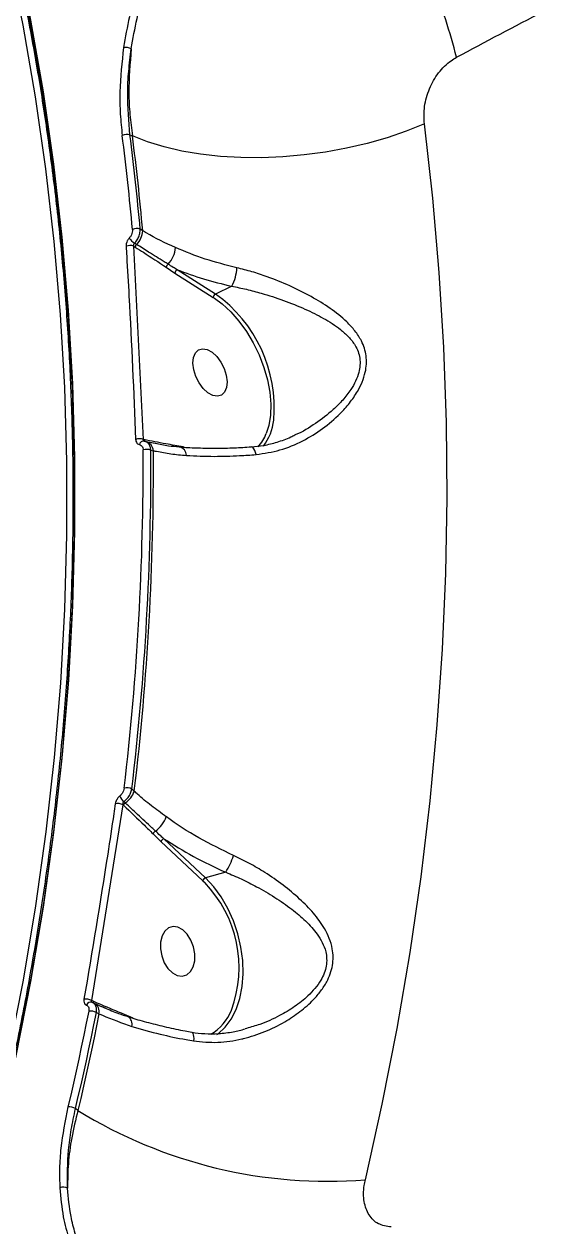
# Model space of a CAD drawing. Header units: millimetres. Extents: x -4335 to 4318, y -3792 to 3101.
# Drawn here: x 2001.5 to 2093.4, y 531 to 744.4 of the extents above; entities that cross this region are included whole.
import ezdxf

# ---------------------------------------------------------------- set-up
doc = ezdxf.new("R2010")
doc.units = ezdxf.units.MM
for name, color, linetype in [('DIKOM_ЗОНА', 80, 'Continuous'), ('DIKOM_ОБЪЕКТ', 7, 'Continuous'), ('DIKOM_РАЗМЕР_ОБЪЕКТА', 7, 'Continuous')]:
    doc.layers.add(name, color=color, linetype=linetype)
doc.styles.add('style1', font='arial.ttf', dxfattribs={"width": 0.8})
doc.dimstyles.new('1-50', dxfattribs={"dimtxt": 300, "dimasz": 200, "dimexe": 100, "dimexo": 0, "dimgap": 100, "dimtad": 1, "dimtxsty": 'style1', "dimcen": 200, "dimclrd": 7, "dimclre": 7, "dimclrt": 7, "dimadec": 1, "dimazin": 2, "dimtfac": 1, "dimtmove": 0, "dimatfit": 2, "dimfxl": 0, "dimlwd": 25, "dimlwe": 18, "dimarcsym": 0})

# ---------------------------------------------------------------- blocks, each defined once
blk = doc.blocks.new('*D2')
at = {"layer": 'Defpoints', "color": 0, "transparency": 16777216}
for p in [(2711.72, 601.17), (-2007.01, 181.47), (-2007.01, -2298.93)]:
    blk.add_point(p, dxfattribs=at)
at = {"layer": 'DIKOM_РАЗМЕР_ОБЪЕКТА', "color": 7, "lineweight": 18, "transparency": 16777216}
for p, q in [((2711.72, 601.17), (2711.72, -2398.93)), ((-2007.01, 181.47), (-2007.01, -2398.93))]:
    blk.add_line(p, q, dxfattribs=at)
at = {"layer": 'DIKOM_РАЗМЕР_ОБЪЕКТА', "color": 7, "lineweight": 25, "transparency": 16777216}
blk.add_line((2511.72, -2298.93), (-1807.01, -2298.93), dxfattribs=at)
at = {"layer": 'DIKOM_РАЗМЕР_ОБЪЕКТА', "color": 7, "transparency": 16777216}
for points in [[(-1807.01, -2265.6), (-1807.01, -2332.27), (-2007.01, -2298.93)], [(2511.72, -2265.6), (2511.72, -2332.27), (2711.72, -2298.93)]]:
    blk.add_solid(points, dxfattribs=at)
at = {"layer": 'DIKOM_РАЗМЕР_ОБЪЕКТА', "color": 7, "transparency": 16777216, "insert": (-22.56, -2045.76), "char_height": 300, "attachment_point": 5, "style": 'style1'}
blk.add_mtext('4750', dxfattribs=at)

msp = doc.modelspace()

# ---------------------------------------------------------------- linework, layer by layer
at = {"layer": 'DIKOM_ЗОНА', "color": 3, "lineweight": 15}
msp.add_lwpolyline([(1629.814, 3100.338, -0.4205658), (4317.777, 469.92), (4317.777, -16.224, -0.4142136), (1317.777, -3016.224), (-2004.986, -3016.224, -0.4142136), (-3504.986, -1516.224), (-3504.986, 1600.338, -0.4142136), (-2004.986, 3100.338), (1629.814, 3100.338)], format="xyb", dxfattribs=at)
at = {"layer": 'DIKOM_ОБЪЕКТ', "color": 7, "linetype": 'Continuous', "lineweight": 15}
for p, q in [((2020.351, 724.672), (2020.79, 724.506)), ((2022.621, 707.657), (2022.17, 707.94)), ((2021.046, 704.918), (2021.293, 704.761)), ((2022.746, 670.599), (2021.046, 704.918)), ((2021.515, 705.233), (2021.167, 705.453)), ((2026.787, 701.171), (2028.344, 700.147)), ((2028.344, 700.147), (2035.145, 695.836)), ((2035.532, 696.428), (2028.731, 700.739)), ((2035.145, 695.836), (2035.381, 695.683)), ((2038.452, 697.811), (2035.532, 696.428)), ((2022.828, 670.581), (2022.746, 670.599)), ((2022.902, 670.309), (2023.168, 670.253)), ((2024.063, 668.697), (2024.506, 668.605)), ((2024.232, 670.039), (2025.167, 669.858)), ((2029.78, 669.281), (2028.303, 669.552)), ((2029.994, 669.236), (2029.78, 669.281)), ((2021.123, 608.143), (2020.696, 608.538)), ((2019.514, 606.059), (2019.263, 606.295)), ((2013.55, 570.978), (2019.116, 605.732)), ((2019.116, 605.732), (2019.195, 605.658)), ((2024.444, 600.593), (2025.859, 599.219)), ((2033.776, 592.759), (2026.364, 599.713)), ((2025.859, 599.219), (2033.272, 592.265)), ((2037.378, 593.757), (2033.776, 592.759)), ((2033.272, 592.265), (2033.631, 591.917)), ((2013.799, 570.867), (2013.55, 570.978)), ((2013.687, 570.636), (2014.041, 570.479)), ((2014.056, 570.474), (2014.404, 570.323)), ((2015.334, 569.916), (2016.065, 569.604)), ((2014.385, 568.831), (2014.84, 568.63)), ((2020.941, 567.857), (2019.363, 568.516)), ((2041.067, 566.044), (2040.835, 565.975)), ((2011.107, 551.467), (2010.676, 551.787))]:
    msp.add_line(p, q, dxfattribs=at)
at = {"layer": 'DIKOM_ОБЪЕКТ', "color": 7, "linetype": 'Continuous', "lineweight": 15, "flags": 128}
for points in [[(1995.752, 769.345), (1998.701, 756.817), (2001.287, 744.187), (2003.507, 731.464), (2005.36, 718.656), (2006.844, 705.771), (2007.96, 692.819), (2008.705, 679.807), (2009.08, 666.744), (2009.085, 653.639), (2008.719, 640.499), (2007.982, 627.335), (2006.875, 614.154), (2005.399, 600.965), (2003.555, 587.777), (2001.344, 574.598), (1998.767, 561.437), (1995.826, 548.303), (1992.524, 535.204), (1988.861, 522.149), (1984.841, 509.146), (1980.466, 496.204)], [(1981.813, 495.787), (1986.198, 508.76), (1990.228, 521.793), (1993.899, 534.88), (1997.209, 548.01), (2000.157, 561.175), (2002.74, 574.367), (2004.956, 587.577), (2006.805, 600.796), (2008.284, 614.016), (2009.393, 627.228), (2010.132, 640.424), (2010.499, 653.594), (2010.495, 666.73), (2010.119, 679.824), (2009.372, 692.867), (2008.253, 705.85), (2006.765, 718.765), (2004.908, 731.603), (2002.683, 744.356), (2000.091, 757.016), (1997.135, 769.574)], [(1981.86, 496.342), (1986.249, 509.323), (1990.281, 522.365), (1993.954, 535.46), (1997.267, 548.598), (2000.217, 561.772), (2002.801, 574.973), (2005.019, 588.191), (2006.869, 601.419), (2008.349, 614.648), (2009.459, 627.869), (2010.198, 641.073), (2010.566, 654.251), (2010.561, 667.396), (2010.185, 680.499), (2009.437, 693.55), (2008.318, 706.541), (2006.829, 719.465), (2004.971, 732.311), (2002.744, 745.073), (2000.151, 757.741), (1997.193, 770.307)], [(2072.672, 726.622), (2069.446, 725.325), (2066.044, 724.167), (2062.496, 723.158), (2058.836, 722.308), (2055.097, 721.625), (2051.312, 721.113), (2047.516, 720.779), (2043.744, 720.625), (2040.03, 720.653), (2036.409, 720.862), (2032.912, 721.251), (2029.572, 721.816), (2026.42, 722.551), (2023.484, 723.45), (2020.79, 724.506)], [(2062.182, 539.17), (2065.168, 552.59), (2067.813, 566.035), (2070.117, 579.498), (2072.078, 592.97), (2073.695, 606.445), (2074.966, 619.916), (2075.892, 633.374), (2076.471, 646.812), (2076.704, 660.224), (2076.59, 673.601), (2076.13, 686.937), (2075.323, 700.224), (2074.17, 713.455), (2072.672, 726.622)], [(2035.381, 695.683), (2036.73, 694.681), (2038.267, 693.26), (2039.724, 691.602), (2041.068, 689.746), (2042.269, 687.73), (2043.302, 685.6), (2044.144, 683.401), (2044.776, 681.183), (2045.184, 678.994), (2045.36, 676.881), (2045.3, 674.891), (2045.004, 673.068), (2044.575, 671.683)], [(2031.532, 684.147), (2031.64, 685.173), (2031.986, 685.982), (2032.54, 686.508), (2033.26, 686.709), (2034.085, 686.569), (2034.949, 686.098), (2035.782, 685.336), (2036.518, 684.343), (2037.095, 683.201), (2037.468, 682.001), (2037.605, 680.841), (2037.497, 679.815), (2037.151, 679.007), (2036.597, 678.48), (2035.878, 678.279), (2035.052, 678.42), (2034.188, 678.89), (2033.355, 679.653), (2032.619, 680.645), (2032.042, 681.788), (2031.67, 682.988), (2031.532, 684.147)], [(2042.754, 667.919), (2042.646, 668.308), (2042.517, 668.644), (2042.373, 668.918), (2042.218, 669.118), (2042.057, 669.239), (2041.896, 669.277)], [(2035.813, 564.967), (2035.997, 565.099), (2037.249, 566.247), (2038.325, 567.692), (2039.2, 569.402), (2039.856, 571.341), (2040.279, 573.464), (2040.458, 575.727), (2040.39, 578.079), (2040.077, 580.469), (2039.525, 582.844), (2038.747, 585.153), (2037.759, 587.346), (2036.584, 589.373), (2035.246, 591.19), (2033.776, 592.759)], [(2025.78, 581.363), (2025.762, 580.145), (2025.993, 578.891), (2026.452, 577.705), (2027.102, 576.68), (2027.891, 575.901), (2028.756, 575.43), (2029.625, 575.307), (2030.429, 575.539), (2031.102, 576.11), (2031.59, 576.972), (2031.853, 578.056), (2031.87, 579.274), (2031.64, 580.528), (2031.181, 581.714), (2030.531, 582.739), (2029.741, 583.518), (2028.877, 583.989), (2028.008, 584.112), (2027.204, 583.88), (2026.531, 583.309), (2026.043, 582.447), (2025.78, 581.363)], [(2013.025, 569.09), (2012.594, 566.962), (2012.155, 564.834), (2011.706, 562.707), (2011.248, 560.581), (2010.781, 558.455), (2010.305, 556.33), (2009.819, 554.207), (2009.324, 552.083)], [(2010.676, 551.787), (2011.172, 553.915), (2011.659, 556.043), (2012.137, 558.173), (2012.605, 560.303), (2013.064, 562.434), (2013.514, 564.566), (2013.954, 566.698), (2014.385, 568.831)], [(2014.84, 568.63), (2014.407, 566.482), (2013.963, 564.335), (2013.511, 562.188), (2013.049, 560.042), (2012.577, 557.897), (2012.096, 555.753), (2011.606, 553.61), (2011.107, 551.467)], [(2031.322, 565.372), (2031.435, 565.305), (2031.534, 565.15), (2031.609, 564.913), (2031.657, 564.603), (2031.677, 564.231), (2031.668, 563.812)]]:
    msp.add_lwpolyline(points, dxfattribs=at)
at = {"layer": 'DIKOM_ОБЪЕКТ', "color": 7, "linetype": 'Continuous', "lineweight": 15}
for centre, radius, start, end in [((1997.969, 718.972), 82.727, 13.62491, 23.24545), ((2019.453, 737.208), 3.003, 67.78315, 94.55835), ((2019.77, 722.999), 1.771, 70.83993, 116.58197), ((1560.941, 666.353), 461.723, 5.16119, 7.24521), ((1560.843, 666.263), 463.206, 5.1622, 7.24419), ((1561.017, 666.035), 463.477, 5.1523, 7.24755), ((2022.745, 708.003), 2.999, 212.9815, 238.25165), ((2021.543, 706.258), 1.795, 69.56673, 114.73871), ((2018.886, 707.897), 3.743, 314.62378, 356.32953), ((2020.385, 703.185), 1.855, 69.10868, 112.90582), ((2022.043, 704.696), 0.753, 134.52717, 174.99525), ((2023.785, 704.983), 4.668, 315.6631, 356.08209), ((2027.557, 701.078), 0.775, 123.96953, 173.09192), ((2029.081, 700.087), 0.74, 118.2678, 175.36227), ((2031.468, 701.488), 7.893, 332.23888, 357.09988), ((2035.882, 695.776), 0.74, 118.27361, 175.35911), ((2021.181, 676.176), 24.821, 355.09163, 54.67783), ((2036.445, 675.135), 9.527, 323.0315, 353.47671), ((2022.05, 668.952), 1.788, 67.10506, 112.66306), ((2022.803, 669.52), 0.8, 86.88412, 167.80866), ((2023.198, 670.624), 0.372, 186.59692, 254.02057), ((2022.64, 668.457), 1.872, 4.53995, 73.62264), ((2037.424, 674.403), 7.651, 317.96352, 339.17827), ((1537.964, 665.752), 484.725, 353.24149, 0.35227), ((1538.203, 665.713), 485.869, 353.24193, 0.35183), ((1538.427, 665.482), 486.089, 353.22565, 0.36815), ((2023.327, 666.995), 1.854, 66.62772, 110.40562), ((2028.766, 667.705), 1.622, 1.78279, 77.59934), ((2019.784, 606.805), 1.958, 62.23238, 103.66681), ((2020.796, 608.185), 2.434, 201.36835, 230.96269), ((2016.988, 609.672), 4.409, 304.97114, 339.70735), ((2018.151, 603.934), 2.041, 61.78331, 101.54449), ((2020.017, 605.332), 0.884, 124.61574, 158.37632), ((2021.334, 605.689), 5.845, 307.53939, 339.18055), ((2025.271, 600.234), 0.902, 114.60515, 156.54346), ((2026.646, 598.92), 0.842, 109.62351, 159.14408), ((2021.894, 602.843), 17.953, 329.5963, 340.04637), ((2034.058, 591.966), 0.842, 109.61884, 159.16229), ((2018.028, 576.823), 21.709, 339.65514, 44.05026), ((2012.564, 569.285), 1.959, 59.76907, 101.27393), ((2013.386, 569.857), 0.839, 73.53172, 158.19802), ((2014.136, 570.805), 0.342, 169.57369, 239.41823), ((2013.148, 568.995), 1.731, 347.80782, 58.96615), ((2013.347, 567.077), 2.038, 59.37584, 99.09825), ((2019.097, 566.74), 1.648, 347.00102, 56.40716), ((2029.88, 572.813), 9.21, 301.81054, 337.40715), ((2009.581, 550.023), 2.076, 58.15034, 97.10161), ((2055.419, 623.301), 84.402, 238.33076, 274.59567), ((2008.542, 536.419), 1.445, 59.91438, 117.15264)]:
    msp.add_arc(centre, radius, start, end, dxfattribs=at)
for points, knots in [([(2078.367, 738.46), (2083.521, 741.208), (2093.836, 746.708), (2109.903, 754.552), (2126.355, 762.077), (2143.422, 769.331), (2161.08, 776.285), (2179.305, 782.907), (2197.806, 789.087), (2217.155, 794.998), (2237.351, 800.563), (2258.367, 805.713), (2279.501, 810.265), (2300.654, 814.198), (2321.727, 817.493), (2342.629, 820.132), (2363.323, 822.1), (2383.777, 823.409), (2403.954, 824.064), (2423.758, 824.064), (2443.097, 823.406), (2461.889, 822.089), (2480.093, 820.103), (2497.692, 817.468), (2514.652, 814.195), (2530.892, 810.302), (2546.337, 805.805), (2561.2, 800.618), (2575.382, 794.708), (2588.802, 788.068), (2601.178, 780.82), (2612.418, 772.97), (2622.603, 764.596), (2628.379, 758.575), (2631.265, 755.566)], [0, 0, 0, 0, 0.0277665, 0.0555661, 0.0833658, 0.1111322, 0.1400372, 0.16898, 0.1979227, 0.2268276, 0.2586373, 0.290548, 0.32251, 0.3544716, 0.3863817, 0.4181912, 0.4498953, 0.4816998, 0.5135554, 0.545411, 0.5772151, 0.6089189, 0.6405472, 0.6722757, 0.7040551, 0.7358342, 0.7675625, 0.7991907, 0.8325938, 0.8660262, 0.8994295, 0.9329429, 0.9664864, 1, 1, 1, 1]), ([(2049.232, 785.803), (2047.578, 784.831), (2044.397, 782.963), (2039.999, 779.461), (2035.995, 775.619), (2032.322, 771.34), (2029.03, 766.679), (2026.141, 761.71), (2023.683, 756.506), (2021.704, 751.135), (2020.155, 745.67), (2019.527, 742.023), (2019.214, 740.202)], [0, 0, 0, 0, 0.1070822, 0.205973, 0.3051839, 0.4040762, 0.5033368, 0.6029168, 0.702178, 0.8013466, 0.900832, 1, 1, 1, 1]), ([(2020.588, 739.989), (2020.894, 741.773), (2021.507, 745.349), (2023.02, 750.706), (2024.955, 755.971), (2027.358, 761.071), (2030.182, 765.94), (2033.402, 770.507), (2036.995, 774.699), (2040.911, 778.461), (2045.213, 781.89), (2048.325, 783.719), (2049.943, 784.669)], [0, 0, 0, 0, 0.0992788, 0.1988747, 0.2981526, 0.3974212, 0.4970075, 0.5962722, 0.6950877, 0.794221, 0.8930328, 1, 1, 1, 1]), ([(1981.565, 496.187), (1982.285, 498.255), (1984.375, 504.254), (1987.61, 514.227), (1991.171, 526.117), (1994.431, 538.049), (1997.391, 550.016), (2000.05, 562.011), (2002.406, 574.028), (2004.457, 586.06), (2006.204, 598.101), (2007.644, 610.145), (2008.777, 622.183), (2009.602, 634.211), (2010.12, 646.222), (2010.329, 658.209), (2010.229, 670.165), (2009.821, 682.084), (2009.105, 693.959), (2008.081, 705.785), (2006.75, 717.554), (2005.111, 729.26), (2003.169, 740.898), (2000.917, 752.459), (1998.787, 762.089), (1997.367, 767.851), (1996.883, 769.812)], [0, 0, 0, 0, 0.0228197, 0.0662142, 0.1096093, 0.1530051, 0.1964012, 0.2397978, 0.2831947, 0.3265922, 0.36999, 0.4133885, 0.4567873, 0.5001867, 0.5435864, 0.5869868, 0.6303876, 0.6737889, 0.7171906, 0.760593, 0.8039955, 0.8473987, 0.8908023, 0.9342062, 0.9776107, 1, 1, 1, 1]), ([(2019.214, 740.202), (2018.924, 737.556), (2018.483, 733.549), (2018.584, 728.37), (2018.846, 725.846), (2018.978, 724.583)], [0, 0, 0, 0, 0.4927648, 0.7463813, 1, 1, 1, 1]), ([(2020.351, 724.672), (2020.145, 727.103), (2019.831, 730.785), (2020.082, 735.98), (2020.42, 738.652), (2020.588, 739.989)], [0, 0, 0, 0, 0.4928087, 0.7464016, 1, 1, 1, 1]), ([(2020.588, 739.989), (2020.37, 737.369), (2020.04, 733.4), (2020.285, 728.265), (2020.622, 725.759), (2020.79, 724.506)], [0, 0, 0, 0, 0.4927843, 0.7463909, 1, 1, 1, 1]), ([(2072.672, 726.622), (2072.626, 727.652), (2072.534, 729.687), (2073.449, 732.887), (2075.069, 735.748), (2076.876, 737.57), (2078.044, 738.267), (2078.367, 738.46)], [0, 0, 0, 0, 0.2385228, 0.4713358, 0.6968045, 0.91599, 1, 1, 1, 1]), ([(2020.229, 706.371), (2020.198, 706.337), (2020.057, 706.183), (2019.849, 705.851), (2019.673, 705.363), (2019.666, 705.05), (2019.663, 704.893)], [0, 0, 0, 0, 0.0855667, 0.3893385, 0.6948197, 1, 1, 1, 1]), ([(2020.792, 707.888), (2020.793, 707.733), (2020.794, 707.423), (2020.63, 706.934), (2020.42, 706.583), (2020.27, 706.416), (2020.229, 706.371)], [0, 0, 0, 0, 0.2969078, 0.594054, 0.8895007, 1, 1, 1, 1]), ([(2021.167, 705.453), (2021.235, 705.528), (2021.488, 705.804), (2021.848, 706.381), (2022.144, 707.183), (2022.161, 707.688), (2022.17, 707.94)], [0, 0, 0, 0, 0.1106104, 0.4063303, 0.7035026, 1, 1, 1, 1]), ([(2028.442, 704.664), (2026.644, 705.483), (2024.606, 706.411), (2022.83, 707.526), (2022.621, 707.657)], [0, 0, 0, 0, 0.8821414, 1, 1, 1, 1]), ([(2019.663, 704.893), (2019.698, 704.305), (2019.876, 701.361), (2020.54, 689.883), (2021, 679.075), (2021.361, 670.601)], [0, 0, 0, 0, 0.0512258, 0.256128, 1, 1, 1, 1]), ([(2021.046, 704.918), (2021.037, 704.976), (2021.02, 705.091), (2021.054, 705.268), (2021.113, 705.388), (2021.157, 705.441), (2021.167, 705.453)], [0, 0, 0, 0, 0.3131404, 0.6196904, 0.9170316, 1, 1, 1, 1]), ([(2021.293, 704.761), (2021.778, 704.452), (2023.611, 703.285), (2025.441, 702.067), (2026.787, 701.171)], [0, 0, 0, 0, 0.2647045, 1, 1, 1, 1]), ([(2027.124, 701.721), (2026.892, 701.866), (2025.731, 702.594), (2023.852, 703.759), (2022.232, 704.78), (2021.515, 705.233)], [0, 0, 0, 0, 0.1222774, 0.6114409, 1, 1, 1, 1]), ([(2039.351, 701.088), (2037.446, 701.567), (2033.592, 702.535), (2030.172, 703.949), (2028.442, 704.664)], [0, 0, 0, 0, 0.4942369, 1, 1, 1, 1]), ([(2028.731, 700.739), (2028.497, 700.878), (2027.959, 701.197), (2027.425, 701.532), (2027.124, 701.721)], [0, 0, 0, 0, 0.4352953, 1, 1, 1, 1]), ([(2028.731, 700.739), (2030.264, 700.173), (2033.353, 699.033), (2036.744, 698.221), (2038.452, 697.811)], [0, 0, 0, 0, 0.4960549, 1, 1, 1, 1]), ([(2042.754, 667.919), (2044.185, 668.131), (2047.05, 668.554), (2051.024, 670.239), (2054.629, 672.438), (2057.373, 674.774), (2059.407, 677.042), (2060.718, 678.934), (2061.65, 680.789), (2062.34, 682.91), (2062.483, 685.466), (2061.667, 687.937), (2060.372, 689.909), (2058.558, 691.877), (2055.979, 693.935), (2052.543, 696.035), (2048.768, 697.926), (2045.194, 699.366), (2042.029, 700.421), (2040.243, 700.866), (2039.351, 701.088)], [0, 0, 0, 0, 0.0754478, 0.1510285, 0.2213845, 0.2917227, 0.3346563, 0.3775431, 0.4104252, 0.4432559, 0.4962476, 0.5490784, 0.5889869, 0.6289726, 0.6969437, 0.7650075, 0.8363494, 0.9076278, 0.953827, 1, 1, 1, 1]), ([(2038.452, 697.811), (2039.319, 697.638), (2041.066, 697.288), (2044.153, 696.46), (2047.674, 695.32), (2051.391, 693.835), (2054.815, 692.144), (2057.391, 690.494), (2059.233, 688.852), (2060.533, 687.215), (2061.366, 685.076), (2061.194, 682.811), (2060.481, 680.935), (2059.521, 679.271), (2058.18, 677.565), (2056.124, 675.497), (2053.339, 673.41), (2051.005, 671.913), (2049.694, 671.411), (2049.636, 671.389)], [0, 0, 0, 0, 0.0552544, 0.1113699, 0.1965855, 0.2837862, 0.3638334, 0.4455599, 0.4907238, 0.5369337, 0.5951208, 0.6530139, 0.6894055, 0.7269221, 0.7766288, 0.8271813, 0.9107614, 0.9960525, 1, 1, 1, 1]), ([(2021.361, 670.601), (2021.364, 670.563), (2021.375, 670.377), (2021.464, 670.082), (2021.688, 669.791), (2021.91, 669.723), (2022.021, 669.689)], [0, 0, 0, 0, 0.0810627, 0.3908306, 0.695166, 1, 1, 1, 1]), ([(2022.846, 670.319), (2022.816, 670.329), (2022.754, 670.35), (2022.72, 670.441), (2022.725, 670.53), (2022.742, 670.587), (2022.746, 670.599)], [0, 0, 0, 0, 0.2864626, 0.5897052, 0.9137351, 1, 1, 1, 1]), ([(2028.303, 669.552), (2027.774, 669.641), (2025.957, 669.947), (2024.126, 670.318), (2022.828, 670.581)], [0, 0, 0, 0, 0.2911769, 1, 1, 1, 1]), ([(2024.063, 668.697), (2024.053, 668.789), (2024.017, 669.132), (2023.826, 669.653), (2023.416, 670.145), (2023.036, 670.261), (2022.846, 670.319)], [0, 0, 0, 0, 0.1092525, 0.407934, 0.7031156, 1, 1, 1, 1]), ([(2023.52, 670.184), (2023.952, 670.095), (2025.122, 669.855), (2027.009, 669.489), (2028.483, 669.358), (2029.118, 669.302)], [0, 0, 0, 0, 0.2497699, 0.6770869, 1, 1, 1, 1]), ([(2041.893, 669.272), (2042.64, 669.346), (2044.195, 669.499), (2046.552, 670.127), (2048.397, 670.764), (2049.403, 671.283), (2049.634, 671.402)], [0, 0, 0, 0, 0.2810779, 0.5857605, 0.9047239, 1, 1, 1, 1]), ([(2022.021, 669.689), (2022.132, 669.655), (2022.353, 669.587), (2022.578, 669.297), (2022.671, 668.989), (2022.678, 668.787), (2022.68, 668.733)], [0, 0, 0, 0, 0.2954693, 0.5903942, 0.8901547, 1, 1, 1, 1]), ([(2024.506, 668.605), (2024.701, 668.569), (2025.688, 668.385), (2027.594, 668.032), (2029.454, 667.848), (2030.387, 667.755)], [0, 0, 0, 0, 0.1088913, 0.5528021, 1, 1, 1, 1]), ([(2029.132, 669.301), (2029.282, 669.286), (2030.342, 669.181), (2032.503, 669.09), (2035.607, 669.04), (2038.748, 669.1), (2040.892, 669.229), (2041.897, 669.29)], [0, 0, 0, 0, 0.0405193, 0.285438, 0.5324814, 0.7809073, 1, 1, 1, 1]), ([(2030.387, 667.755), (2032.018, 667.683), (2035.004, 667.552), (2039.239, 667.671), (2041.775, 667.85), (2042.754, 667.919)], [0, 0, 0, 0, 0.425119, 0.7780761, 1, 1, 1, 1]), ([(2019.321, 608.708), (2019.29, 608.548), (2019.227, 608.229), (2018.975, 607.759), (2018.72, 607.457), (2018.563, 607.326), (2018.529, 607.298)], [0, 0, 0, 0, 0.3077323, 0.615872, 0.9191274, 1, 1, 1, 1]), ([(2019.263, 606.295), (2019.319, 606.34), (2019.587, 606.552), (2020.03, 607.035), (2020.49, 607.782), (2020.627, 608.286), (2020.696, 608.538)], [0, 0, 0, 0, 0.0814009, 0.3857909, 0.6937291, 1, 1, 1, 1]), ([(2018.529, 607.298), (2018.509, 607.281), (2018.363, 607.162), (2018.114, 606.88), (2017.85, 606.414), (2017.778, 606.094), (2017.742, 605.933)], [0, 0, 0, 0, 0.052406, 0.3650636, 0.6827352, 1, 1, 1, 1]), ([(2019.116, 605.732), (2019.111, 605.8), (2019.103, 605.933), (2019.149, 606.125), (2019.214, 606.241), (2019.257, 606.288), (2019.263, 606.295)], [0, 0, 0, 0, 0.3344982, 0.6548844, 0.9517559, 1, 1, 1, 1]), ([(2026.797, 603.611), (2025.902, 604.261), (2024.105, 605.566), (2022.264, 607.078), (2021.309, 607.969), (2021.123, 608.143)], [0, 0, 0, 0, 0.4438905, 0.8911155, 1, 1, 1, 1]), ([(2017.742, 605.933), (2017.654, 605.336), (2017.212, 602.351), (2015.455, 590.716), (2013.62, 579.78), (2012.181, 571.206)], [0, 0, 0, 0, 0.0512249, 0.2561271, 1, 1, 1, 1]), ([(2019.195, 605.658), (2020.441, 604.478), (2022.2, 602.813), (2023.938, 601.094), (2024.444, 600.593)], [0, 0, 0, 0, 0.7088219, 1, 1, 1, 1]), ([(2024.896, 601.054), (2024.682, 601.254), (2023.614, 602.252), (2021.809, 603.917), (2020.243, 605.379), (2019.514, 606.059)], [0, 0, 0, 0, 0.1178926, 0.5894852, 1, 1, 1, 1]), ([(2038.769, 596.716), (2036.682, 597.729), (2032.445, 599.784), (2028.633, 602.285), (2026.808, 603.604), (2026.797, 603.611)], [0, 0, 0, 0, 0.4913889, 0.9970654, 1, 1, 1, 1]), ([(2026.364, 599.713), (2026.146, 599.906), (2025.653, 600.346), (2025.167, 600.8), (2024.896, 601.054)], [0, 0, 0, 0, 0.4403325, 1, 1, 1, 1]), ([(2026.364, 599.713), (2028.08, 598.635), (2031.548, 596.458), (2035.421, 594.663), (2037.378, 593.757)], [0, 0, 0, 0, 0.494764, 1, 1, 1, 1]), ([(2031.668, 563.812), (2033.09, 563.669), (2035.938, 563.382), (2038.923, 563.859), (2041.715, 564.525), (2044.34, 565.382), (2047.696, 567.03), (2050.608, 568.962), (2052.735, 570.837), (2054.295, 572.656), (2055.584, 574.644), (2056.518, 577.213), (2056.472, 579.87), (2055.82, 582.038), (2054.745, 584.189), (2053.011, 586.548), (2050.503, 589.092), (2047.598, 591.509), (2044.568, 593.596), (2041.607, 595.356), (2039.715, 596.263), (2038.769, 596.716)], [0, 0, 0, 0, 0.0726907, 0.1455236, 0.1511333, 0.2173315, 0.2835421, 0.3377165, 0.3918167, 0.4254882, 0.4591096, 0.5134524, 0.5679368, 0.6044949, 0.6411212, 0.7029634, 0.7649117, 0.8309035, 0.8968715, 0.9484531, 1, 1, 1, 1]), ([(2037.378, 593.757), (2038.303, 593.37), (2040.169, 592.589), (2043.097, 591.098), (2046.131, 589.324), (2049.053, 587.299), (2051.618, 585.139), (2053.421, 583.156), (2054.576, 581.299), (2055.293, 579.452), (2055.413, 577.113), (2054.507, 574.847), (2053.253, 573.11), (2051.714, 571.5), (2049.609, 569.838), (2046.743, 568.137), (2043.881, 566.811), (2041.861, 566.26), (2041.067, 566.044)], [0, 0, 0, 0, 0.0639226, 0.1289015, 0.2105324, 0.2936261, 0.3685464, 0.4449771, 0.4873902, 0.5308506, 0.5926013, 0.6542671, 0.6932621, 0.7332513, 0.7986016, 0.8652757, 0.9470923, 1, 1, 1, 1]), ([(2012.181, 571.206), (2012.174, 571.159), (2012.146, 570.965), (2012.172, 570.65), (2012.322, 570.324), (2012.512, 570.22), (2012.607, 570.169)], [0, 0, 0, 0, 0.0963784, 0.3985642, 0.6990662, 1, 1, 1, 1]), ([(2012.607, 570.169), (2012.702, 570.117), (2012.891, 570.013), (2013.042, 569.688), (2013.069, 569.36), (2013.035, 569.151), (2013.025, 569.09)], [0, 0, 0, 0, 0.2927287, 0.5851152, 0.8788352, 1, 1, 1, 1]), ([(2013.624, 570.662), (2013.595, 570.678), (2013.537, 570.71), (2013.509, 570.81), (2013.522, 570.905), (2013.545, 570.963), (2013.55, 570.978)], [0, 0, 0, 0, 0.2931082, 0.5924284, 0.9005379, 1, 1, 1, 1]), ([(2014.385, 568.831), (2014.398, 568.935), (2014.441, 569.29), (2014.375, 569.847), (2014.104, 570.398), (2013.784, 570.574), (2013.624, 570.662)], [0, 0, 0, 0, 0.120951, 0.4144457, 0.7069515, 1, 1, 1, 1]), ([(2019.363, 568.516), (2017.999, 569.074), (2016.143, 569.833), (2014.29, 570.651), (2013.799, 570.867)], [0, 0, 0, 0, 0.7353042, 1, 1, 1, 1]), ([(2014.404, 570.323), (2014.877, 570.115), (2016.12, 569.569), (2017.994, 568.77), (2019.447, 568.312), (2020.014, 568.134)], [0, 0, 0, 0, 0.272058, 0.7156446, 1, 1, 1, 1]), ([(2014.84, 568.63), (2015.052, 568.539), (2016.847, 567.765), (2018.896, 567.023), (2020.703, 566.369)], [0, 0, 0, 0, 0.1178536, 1, 1, 1, 1]), ([(2020.024, 568.124), (2020.236, 568.053), (2021.384, 567.671), (2023.656, 567.046), (2026.833, 566.268), (2029.411, 565.715), (2030.948, 565.455), (2031.332, 565.39)], [0, 0, 0, 0, 0.0631477, 0.3419594, 0.6230389, 0.905721, 1, 1, 1, 1]), ([(2020.703, 566.369), (2022.352, 565.899), (2025.399, 565.03), (2029.19, 564.244), (2031.218, 563.89), (2031.668, 563.812)], [0, 0, 0, 0, 0.4786865, 0.8843785, 1, 1, 1, 1]), ([(2031.322, 565.371), (2031.331, 565.368), (2032.089, 565.183), (2033.699, 565.078), (2036.152, 565.079), (2038.566, 565.364), (2040.128, 565.761), (2040.847, 565.943)], [0, 0, 0, 0, 0.0028577, 0.2468326, 0.5027678, 0.7711698, 1, 1, 1, 1]), ([(2009.324, 552.083), (2008.835, 549.627), (2008.095, 545.905), (2007.788, 541.155), (2007.851, 538.855), (2007.882, 537.705)], [0, 0, 0, 0, 0.4927626, 0.7463824, 1, 1, 1, 1]), ([(2009.266, 537.67), (2009.25, 539.89), (2009.226, 543.254), (2009.876, 548.054), (2010.409, 550.543), (2010.676, 551.787)], [0, 0, 0, 0, 0.492809, 0.7464045, 1, 1, 1, 1]), ([(2011.107, 551.467), (2010.707, 549.842), (2009.922, 546.646), (2009.309, 542.011), (2009.28, 539.123), (2009.266, 537.67)], [0, 0, 0, 0, 0.3395444, 0.6677631, 1, 1, 1, 1]), ([(2066.745, 530.784), (2065.953, 530.91), (2064.342, 531.164), (2062.693, 532.835), (2061.834, 535.212), (2061.829, 537.474), (2062.111, 538.829), (2062.182, 539.17)], [0, 0, 0, 0, 0.218705, 0.4447803, 0.679408, 0.9191964, 1, 1, 1, 1]), ([(2007.882, 537.705), (2008.04, 535.966), (2008.333, 532.761), (2009.499, 528.554), (2011.044, 524.935), (2013.069, 521.724), (2015.56, 518.958), (2018.481, 516.648), (2021.806, 514.807), (2025.522, 513.481), (2029.551, 512.616), (2032.473, 512.472), (2033.931, 512.4)], [0, 0, 0, 0, 0.1166818, 0.215086, 0.3137988, 0.4122009, 0.5100613, 0.6082259, 0.706085, 0.8039525, 0.9021318, 1, 1, 1, 1]), ([(2013.285, 524), (2012.699, 524.918), (2011.605, 526.634), (2010.588, 529.623), (2009.666, 533.156), (2009.417, 535.961), (2009.266, 537.67)], [0, 0, 0, 0, 0.2448021, 0.4570582, 0.6693088, 1, 1, 1, 1])]:
    msp.add_open_spline(points, degree=3, knots=knots, dxfattribs=at)

# ---------------------------------------------------------------- dimensions: what is measured, and where the dimension line sits
at = {"layer": 'DIKOM_РАЗМЕР_ОБЪЕКТА'}
dim = msp.add_linear_dim(base=(-2007.007, -2298.934), p1=(2711.721, 601.173), p2=(-2007.007, 181.474), text='4750', dimstyle='1-50', dxfattribs=at)
dim.commit()
dim.dimension.update_dxf_attribs({"geometry": '*D2', "text_midpoint": (-22.564, -2298.934), "dimtype": 160})

doc.saveas('drawing.dxf')
